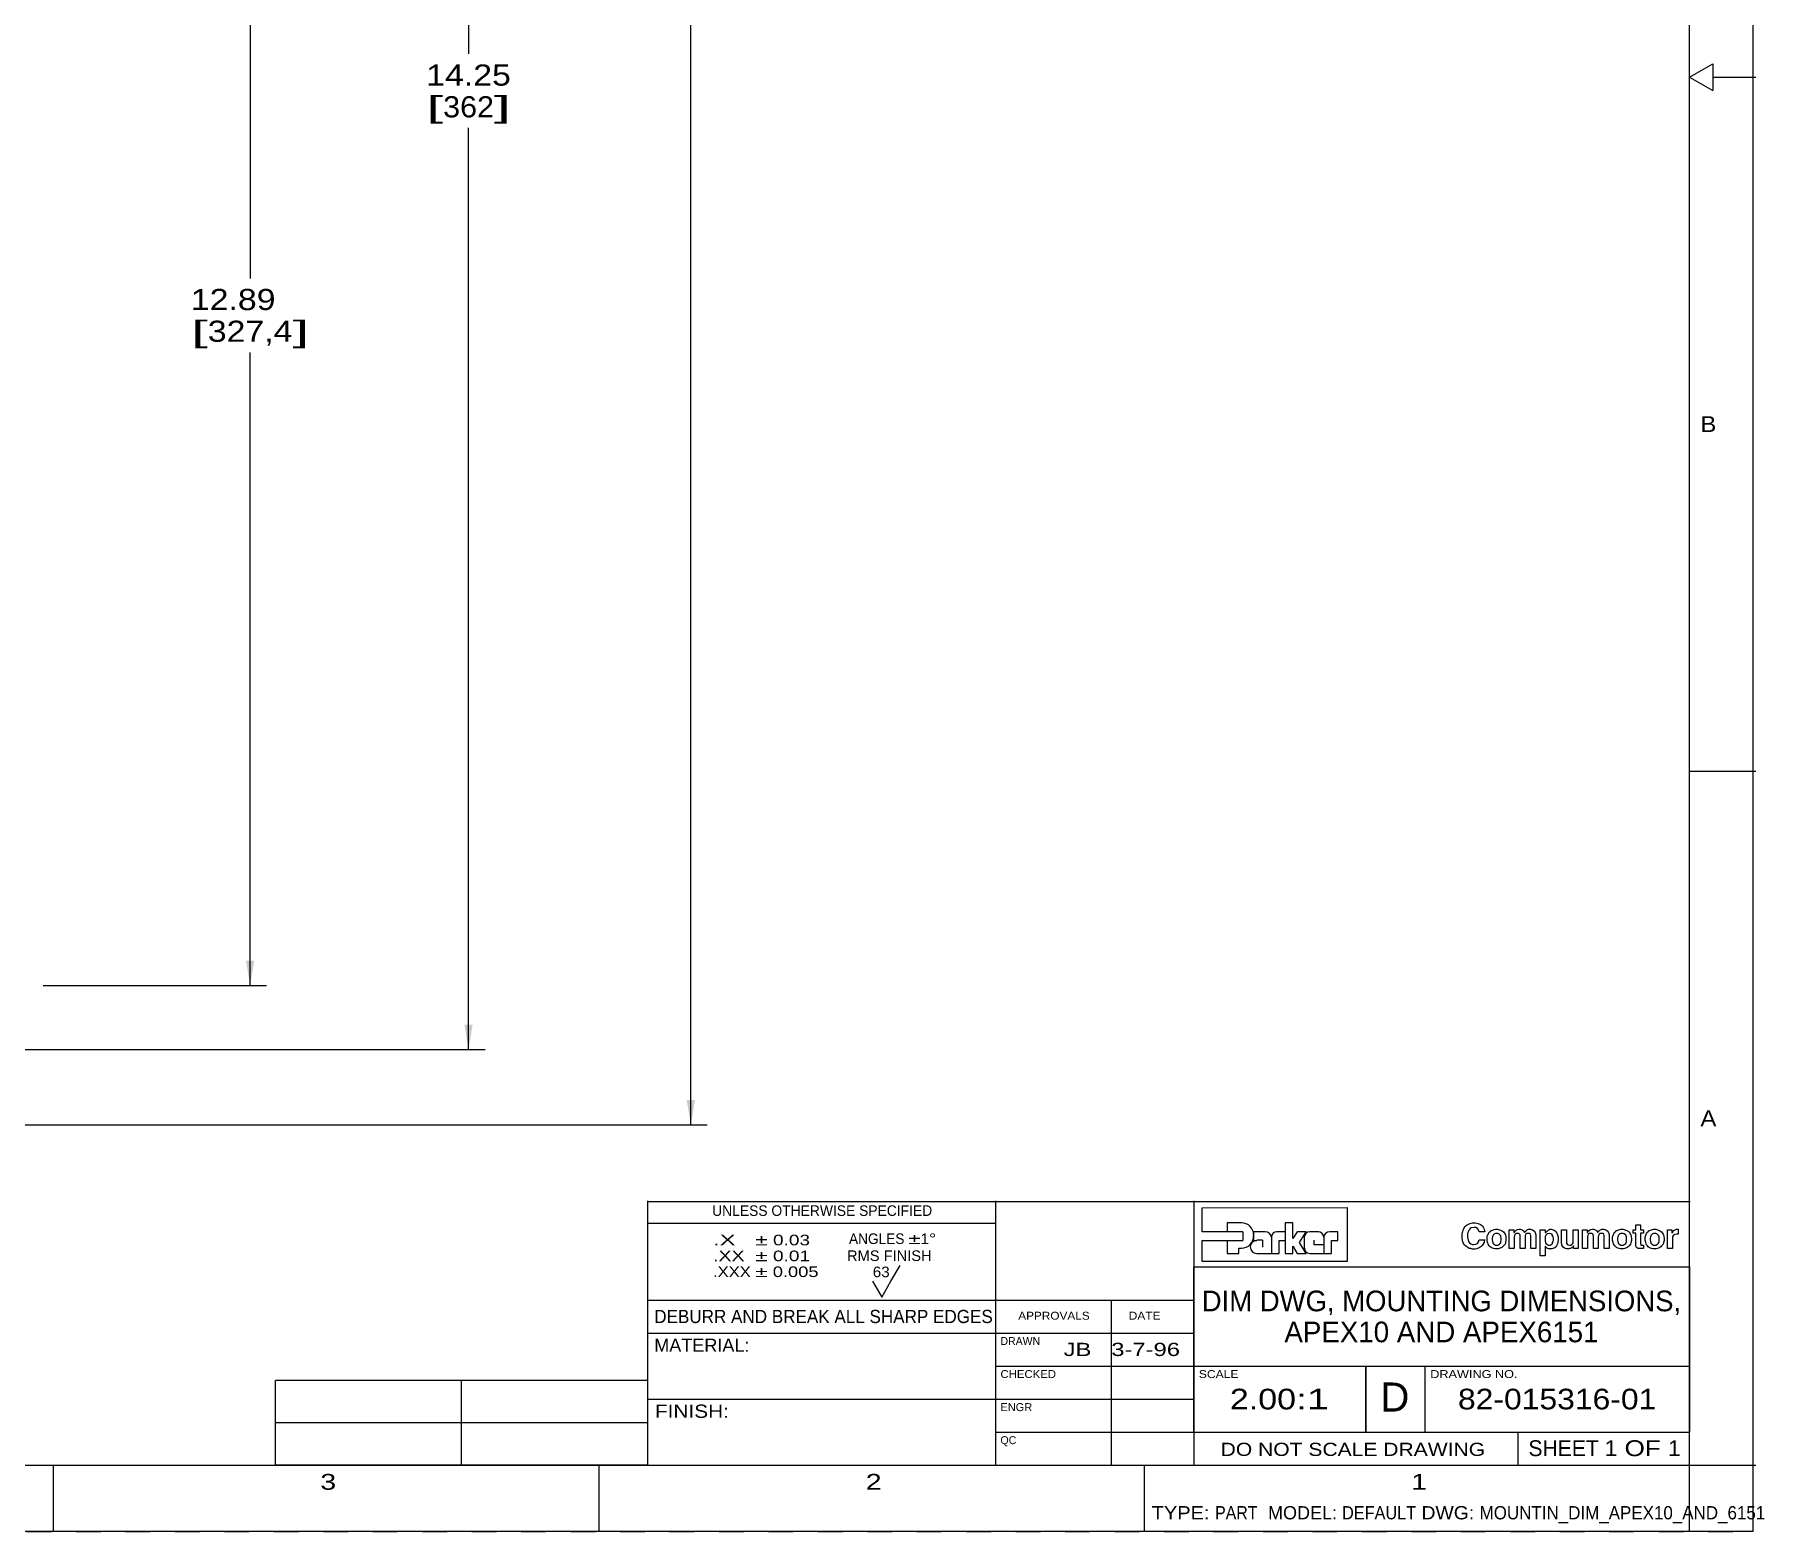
# Model space of a CAD drawing. Extents: x 0 to 34.1, y -0.3 to 21.7.
# Drawn here: x 21 to 34.09, y -0.26 to 11.06 of the extents above; entities that cross this region are included whole.
import ezdxf
from ezdxf.enums import TextEntityAlignment as Align

# ---------------------------------------------------------------- set-up
doc = ezdxf.new("R2010")
doc.units = 0
doc.header["$LTSCALE"] = 1.87
doc.linetypes.add('DOT', pattern=[0.2, 0.1, -0.1])
doc.layers.get('0').update_dxf_attribs({"linetype": 'CONTINUOUS'})
doc.dimstyles.get("Standard").update_dxf_attribs({"dimtxt": 2.5, "dimasz": 2.5, "dimexe": 1.25, "dimexo": 0.625, "dimtad": 1, "dimcen": 2.5, "dimazin": 3, "dimtfac": 1, "dimtmove": 0, "dimatfit": 3})

# ---------------------------------------------------------------- blocks, each defined once
blk = doc.blocks.new('*TEXT1')
at = {"color": 2, "linetype": 'BYBLOCK'}
blk.add_text('APPROVALS', height=0.06, dxfattribs=at).set_placement((28.443012, 1.339738), (28.983012, 1.339738), align=Align.FIT)
blk = doc.blocks.new('*TEXT2')
at = {"color": 2, "linetype": 'BYBLOCK'}
blk.add_text('DATE', height=0.06, dxfattribs=at).set_placement((29.278553, 1.339738), (29.518553, 1.339738), align=Align.FIT)
blk = doc.blocks.new('*TEXT3')
at = {"color": 2, "linetype": 'BYBLOCK'}
blk.add_text('DRAWN', height=0.06, dxfattribs=at).set_placement((28.308561, 1.148333), (28.608561, 1.148333), align=Align.FIT)
blk = doc.blocks.new('*TEXT4')
at = {"color": 2, "linetype": 'BYBLOCK'}
blk.add_text('CHECKED', height=0.06, dxfattribs=at).set_placement((28.308561, 0.898333), (28.728561, 0.898333), align=Align.FIT)
blk = doc.blocks.new('*TEXT5')
at = {"color": 2, "linetype": 'BYBLOCK'}
blk.add_text('ENGR', height=0.06, dxfattribs=at).set_placement((28.308561, 0.648333), (28.548561, 0.648333), align=Align.FIT)
blk = doc.blocks.new('*TEXT6')
at = {"color": 2, "linetype": 'BYBLOCK'}
blk.add_text('QC', height=0.06, dxfattribs=at).set_placement((28.308561, 0.398333), (28.428561, 0.398333), align=Align.FIT)
blk = doc.blocks.new('*TEXT7')
at = {"color": 2, "linetype": 'BYBLOCK'}
blk.add_text('DO NOT SCALE DRAWING', height=0.099999, dxfattribs=at).set_placement((29.973385, 0.308896), (31.973365, 0.308896), align=Align.FIT)
blk = doc.blocks.new('*TEXT8')
at = {"color": 2, "linetype": 'BYBLOCK'}
blk.add_text('SCALE', height=0.06, dxfattribs=at).set_placement((29.808561, 0.898333), (30.108561, 0.898333), align=Align.FIT)
blk = doc.blocks.new('*TEXT9')
at = {"color": 2, "linetype": 'BYBLOCK'}
blk.add_text('DRAWING NO.', height=0.06, dxfattribs=at).set_placement((31.558561, 0.898333), (32.218561, 0.898333), align=Align.FIT)
blk = doc.blocks.new('*TEXT14')
at = {"color": 2, "linetype": 'BYBLOCK'}
blk.add_text('A', height=0.12, dxfattribs=at).set_placement((33.602133, 2.803332), (33.722133, 2.803332), align=Align.FIT)
blk = doc.blocks.new('*TEXT15')
at = {"color": 2, "linetype": 'BYBLOCK'}
blk.add_text('B', height=0.12, dxfattribs=at).set_placement((33.602133, 8.053332), (33.722133, 8.053332), align=Align.FIT)
blk = doc.blocks.new('*TEXT22')
at = {"color": 2, "linetype": 'BYBLOCK'}
blk.add_text('1', height=0.12, dxfattribs=at).set_placement((31.414633, 0.053332), (31.534633, 0.053332), align=Align.FIT)
blk = doc.blocks.new('*TEXT23')
at = {"color": 2, "linetype": 'BYBLOCK'}
blk.add_text('2', height=0.12, dxfattribs=at).set_placement((27.289633, 0.053332), (27.409633, 0.053332), align=Align.FIT)
blk = doc.blocks.new('*TEXT24')
at = {"color": 2, "linetype": 'BYBLOCK'}
blk.add_text('3', height=0.12, dxfattribs=at).set_placement((23.16463, 0.053332), (23.28463, 0.053332), align=Align.FIT)
blk = doc.blocks.new('*TEXT38')
at = {"color": 2, "linetype": 'BYBLOCK'}
blk.add_text('UNLESS OTHERWISE SPECIFIED', height=0.08, dxfattribs=at).set_placement((26.128302, 2.124561), (27.792302, 2.124561), align=Align.FIT)
blk = doc.blocks.new('*TEXT39')
at = {"color": 2, "linetype": 'BYBLOCK'}
for s, p, p2 in [('.X   ', (26.135019, 1.902179), (26.455019, 1.902179)), ('%%p', (26.455019, 1.902179), (26.548352, 1.902179)), (' 0.03', (26.548352, 1.902179), (26.868352, 1.902179))]:
    blk.add_text(s, height=0.08, dxfattribs=at).set_placement(p, p2, align=Align.FIT)
blk = doc.blocks.new('*TEXT40')
at = {"color": 2, "linetype": 'BYBLOCK'}
for s, p, p2 in [('.XX  ', (26.135019, 1.782179), (26.455019, 1.782179)), ('%%p', (26.455019, 1.782179), (26.548352, 1.782179)), (' 0.01', (26.548352, 1.782179), (26.868352, 1.782179))]:
    blk.add_text(s, height=0.08, dxfattribs=at).set_placement(p, p2, align=Align.FIT)
blk = doc.blocks.new('*TEXT41')
at = {"color": 2, "linetype": 'BYBLOCK'}
for s, p, p2 in [('.XXX ', (26.135019, 1.662179), (26.455019, 1.662179)), ('%%p', (26.455019, 1.662179), (26.548352, 1.662179)), (' 0.005', (26.548352, 1.662179), (26.932352, 1.662179))]:
    blk.add_text(s, height=0.08, dxfattribs=at).set_placement(p, p2, align=Align.FIT)
blk = doc.blocks.new('*TEXT42')
at = {"color": 2, "linetype": 'BYBLOCK'}
for s, p, p2 in [('ANGLES ', (27.162917, 1.912063), (27.610917, 1.912063)), ('%%p', (27.610917, 1.912063), (27.70425, 1.912063)), ('1', (27.70425, 1.912063), (27.76825, 1.912063)), ('%%d', (27.76825, 1.912063), (27.821583, 1.912063))]:
    blk.add_text(s, height=0.08, dxfattribs=at).set_placement(p, p2, align=Align.FIT)
blk = doc.blocks.new('*TEXT43')
at = {"color": 2, "linetype": 'BYBLOCK'}
blk.add_text('RMS FINISH', height=0.08, dxfattribs=at).set_placement((27.148091, 1.783576), (27.788091, 1.783576), align=Align.FIT)
blk = doc.blocks.new('*TEXT44')
at = {"color": 2, "linetype": 'BYBLOCK'}
blk.add_text('DEBURR AND BREAK ALL SHARP EDGES', height=0.1, dxfattribs=at).set_placement((25.690256, 1.313987), (28.250256, 1.313987), align=Align.FIT)
blk = doc.blocks.new('*TEXT45')
at = {"color": 2, "linetype": 'BYBLOCK'}
blk.add_text('MATERIAL:', height=0.1, dxfattribs=at).set_placement((25.690256, 1.096547), (26.410256, 1.096547), align=Align.FIT)
blk = doc.blocks.new('*TEXT46')
at = {"color": 2, "linetype": 'BYBLOCK'}
blk.add_text('FINISH:', height=0.1, dxfattribs=at).set_placement((25.695197, 0.597424), (26.255197, 0.597424), align=Align.FIT)
blk = doc.blocks.new('*TEXT47')
at = {"color": 2, "linetype": 'BYBLOCK'}
blk.add_text('TYPE: ', height=0.1, dxfattribs=at).set_placement((29.451858, -0.170469), (29.931858, -0.170469), align=Align.FIT)
blk = doc.blocks.new('*TEXT48')
at = {"color": 2, "linetype": 'BYBLOCK'}
blk.add_text('PART', height=0.1, dxfattribs=at).set_placement((29.931858, -0.170469), (30.251858, -0.170469), align=Align.FIT)
blk = doc.blocks.new('*TEXT50')
at = {"color": 2, "linetype": 'BYBLOCK'}
blk.add_text('MODEL: ', height=0.1, dxfattribs=at).set_placement((30.331858, -0.170469), (30.891858, -0.170469), align=Align.FIT)
blk = doc.blocks.new('*TEXT51')
at = {"color": 2, "linetype": 'BYBLOCK'}
blk.add_text('DEFAULT', height=0.1, dxfattribs=at).set_placement((30.891858, -0.170469), (31.451858, -0.170469), align=Align.FIT)
blk = doc.blocks.new('*TEXT52')
at = {"color": 2, "linetype": 'BYBLOCK'}
blk.add_text(' DWG: ', height=0.1, dxfattribs=at).set_placement((31.451858, -0.170469), (31.931858, -0.170469), align=Align.FIT)
blk = doc.blocks.new('*TEXT53')
at = {"color": 2, "linetype": 'BYBLOCK'}
blk.add_text('MOUNTIN_DIM_APEX10_AND_6151', height=0.1, dxfattribs=at).set_placement((31.931858, -0.170469), (34.091858, -0.170469), align=Align.FIT)
blk = doc.blocks.new('*TEXT54')
at = {"color": 2, "linetype": 'BYBLOCK'}
blk.add_text('D', height=0.22, dxfattribs=at).set_placement((31.180801, 0.64475), (31.400801, 0.64475), align=Align.FIT)
blk = doc.blocks.new('*TEXT55')
at = {"color": 2, "linetype": 'BYBLOCK'}
blk.add_text('SHEET ', height=0.12, dxfattribs=at).set_placement((32.301078, 0.307719), (32.877078, 0.307719), align=Align.FIT)
blk = doc.blocks.new('*TEXT56')
at = {"color": 2, "linetype": 'BYBLOCK'}
blk.add_text('1', height=0.12, dxfattribs=at).set_placement((32.877078, 0.307719), (32.973078, 0.307719), align=Align.FIT)
blk = doc.blocks.new('*TEXT57')
at = {"color": 2, "linetype": 'BYBLOCK'}
blk.add_text(' OF ', height=0.12, dxfattribs=at).set_placement((32.973078, 0.307719), (33.357078, 0.307719), align=Align.FIT)
blk = doc.blocks.new('*TEXT58')
at = {"color": 2, "linetype": 'BYBLOCK'}
blk.add_text('1', height=0.12, dxfattribs=at).set_placement((33.357078, 0.307719), (33.453078, 0.307719), align=Align.FIT)
blk = doc.blocks.new('*TEXT59')
at = {"color": 2, "linetype": 'BYBLOCK'}
blk.add_text('63', height=0.08, dxfattribs=at).set_placement((27.342845, 1.661085), (27.470845, 1.661085), align=Align.FIT)
blk = doc.blocks.new('*TEXT60')
at = {"color": 2, "linetype": 'BYBLOCK'}
blk.add_text('DIM DWG, MOUNTING DIMENSIONS,', height=0.15625, dxfattribs=at).set_placement((29.830824, 1.403293), (33.455824, 1.403293), align=Align.FIT)
blk = doc.blocks.new('*TEXT61')
at = {"color": 2, "linetype": 'BYBLOCK'}
blk.add_text('APEX10 AND APEX6151', height=0.15625, dxfattribs=at).set_placement((30.455824, 1.168918), (32.830824, 1.168918), align=Align.FIT)
blk = doc.blocks.new('*TEXT62')
at = {"color": 2, "linetype": 'BYBLOCK'}
blk.add_text('2.00', height=0.15625, dxfattribs=at).set_placement((30.043324, 0.661106), (30.543324, 0.661106), align=Align.FIT)
blk = doc.blocks.new('*TEXT63')
at = {"color": 2, "linetype": 'BYBLOCK'}
blk.add_text(':1', height=0.15625, dxfattribs=at).set_placement((30.543324, 0.661106), (30.793324, 0.661106), align=Align.FIT)
blk = doc.blocks.new('*TEXT64')
at = {"color": 2, "linetype": 'BYBLOCK'}
blk.add_text('82-015316-01', height=0.15625, dxfattribs=at).set_placement((31.768324, 0.661106), (33.268324, 0.661106), align=Align.FIT)
blk = doc.blocks.new('*D67')
at = {"color": 2, "linetype": 'BYBLOCK'}
for p, q in [((20.779576, 17.813116), (26.091657, 17.813116)), ((25.966657, 17.813116), (25.966657, 11.840475)), ((25.966657, 2.813116), (25.966657, 11.280475)), ((20.837532, 2.813116), (26.091657, 2.813116))]:
    blk.add_line(p, q, dxfattribs=at)
for points in [[(25.935407, 17.625616), (25.997907, 17.625616), (25.966657, 17.813116)], [(25.997907, 3.000616), (25.935407, 3.000616), (25.966657, 2.813116)]]:
    blk.add_solid(points, dxfattribs=at)
for s, p, p2 in [('15.00', (25.646657, 11.600475), (26.286657, 11.600475)), ('[', (25.646657, 11.360475), (25.774657, 11.360475)), ('381', (25.774657, 11.360475), (26.158657, 11.360475)), (']', (26.158657, 11.360475), (26.286657, 11.360475))]:
    blk.add_text(s, height=0.16, dxfattribs=at).set_placement(p, p2, align=Align.FIT)
blk = doc.blocks.new('*D68')
at = {"color": 2, "linetype": 'BYBLOCK'}
for p, q in [((20.381321, 17.634116), (24.410927, 17.634116)), ((24.285927, 17.634116), (24.285927, 10.913176)), ((24.285927, 3.384116), (24.285927, 10.353176)), ((20.460817, 3.384116), (24.410927, 3.384116))]:
    blk.add_line(p, q, dxfattribs=at)
for points in [[(24.254677, 17.446616), (24.317177, 17.446616), (24.285927, 17.634116)], [(24.317177, 3.571616), (24.254677, 3.571616), (24.285927, 3.384116)]]:
    blk.add_solid(points, dxfattribs=at)
for s, p, p2 in [('14.25', (23.965927, 10.673176), (24.605927, 10.673176)), ('[', (23.965927, 10.433176), (24.093927, 10.433176)), (']', (24.477927, 10.433176), (24.605927, 10.433176)), ('362', (24.093927, 10.433176), (24.477927, 10.433176))]:
    blk.add_text(s, height=0.16, dxfattribs=at).set_placement(p, p2, align=Align.FIT)
blk = doc.blocks.new('*D71')
at = {"color": 2, "linetype": 'BYBLOCK'}
for p, q in [((21.127313, 16.758116), (22.759175, 16.758116)), ((22.634175, 16.758116), (22.634175, 9.215818)), ((22.634175, 3.868116), (22.634175, 8.655818)), ((21.069357, 3.868116), (22.759175, 3.868116))]:
    blk.add_line(p, q, dxfattribs=at)
for points in [[(22.602925, 16.570616), (22.665425, 16.570616), (22.634175, 16.758116)], [(22.665425, 4.055616), (22.602925, 4.055616), (22.634175, 3.868116)]]:
    blk.add_solid(points, dxfattribs=at)
for s, p, p2 in [('12.89', (22.186175, 8.975818), (22.826175, 8.975818)), ('[', (22.186175, 8.735818), (22.314175, 8.735818)), ('327,4', (22.314175, 8.735818), (22.954175, 8.735818)), (']', (22.954175, 8.735818), (23.082175, 8.735818))]:
    blk.add_text(s, height=0.16, dxfattribs=at).set_placement(p, p2, align=Align.FIT)
blk = doc.blocks.new('*TEXT75')
at = {"color": 2, "linetype": 'BYBLOCK'}
blk.add_text('JB   3-7-96', height=0.1, dxfattribs=at).set_placement((28.786179, 1.064831), (29.666179, 1.064831), align=Align.FIT)

msp = doc.modelspace()

# ---------------------------------------------------------------- linework, layer by layer
at = {"color": 6}
for p, q in [((33.51999, -0.261668), (33.51999, 21.738332)), ((33.519992, 10.738332), (33.694987, 10.839362)), ((33.519992, 10.738332), (33.694988, 10.637292)), ((33.694989, 10.839372), (33.694989, 10.637292)), ((33.694989, 10.738332), (34.01999, 10.738332)), ((33.51999, 5.488332), (34.01999, 5.488332)), ((25.639991, 2.238332), (25.639991, 0.238332)), ((25.64446, 2.232939), (33.524459, 2.232939)), ((28.26999, 2.238332), (28.26999, 0.238332)), ((29.76999, 2.238332), (29.76999, 0.238332)), ((25.639991, 2.070667), (28.26999, 2.070667)), ((29.76999, 1.738332), (33.51999, 1.738332)), ((25.639991, 1.488332), (29.76999, 1.488332)), ((29.14499, 1.488332), (29.14499, 0.238332)), ((25.639991, 1.238332), (29.76999, 1.238332)), ((28.26999, 0.988332), (29.76999, 0.988332)), ((29.76999, 0.988876), (31.52129, 0.988876)), ((31.070302, 0.987716), (31.070302, 0.487716)), ((25.639991, 0.738332), (29.76999, 0.738332)), ((28.26999, 0.488332), (31.51999, 0.488332)), ((32.219991, 0.488332), (32.219991, 0.238332)), ((0.01999, 0.238332), (34.01999, 0.238332)), ((21.14499, 0.238332), (21.14499, -0.261668)), ((25.26999, 0.238332), (25.26999, -0.261668)), ((29.39499, 0.238332), (29.39499, -0.261668))]:
    msp.add_line(p, q, dxfattribs=at)
at = {"color": 2, "linetype": 'DOT'}
for p, q in [((33.999991, -0.261668), (33.999991, 21.738332)), ((0, -0.261668), (33.999991, -0.261668))]:
    msp.add_line(p, q, dxfattribs=at)
for p, q in [((34, -0.26), (34, 21.74)), ((29.83297, 2.186789), (30.93097, 2.188789)), ((29.83297, 2.004789), (29.83297, 2.186789)), ((30.93097, 2.188789), (30.93097, 1.780789)), ((30.14097, 2.004789), (29.83297, 2.004789)), ((30.13097, 2.072789), (30.02297, 2.072789)), ((30.02297, 2.072789), (30.02297, 2.004789)), ((30.14897, 2.070789), (30.13097, 2.072789)), ((30.14097, 2.004789), (30.14097, 1.938789)), ((30.16697, 2.064789), (30.14897, 2.070789)), ((30.18297, 2.056789), (30.16697, 2.064789)), ((30.19497, 2.046789), (30.18297, 2.056789)), ((30.20697, 2.032789), (30.19497, 2.046789)), ((30.21497, 2.016789), (30.20697, 2.032789)), ((30.22097, 2.000789), (30.21497, 2.016789)), ((30.22297, 1.982789), (30.22097, 2.000789)), ((30.22097, 1.954789), (30.22297, 1.972789)), ((30.31097, 2.004789), (30.22297, 2.004789)), ((30.22297, 2.004789), (30.22297, 1.938789)), ((30.32897, 2.000789), (30.31097, 2.004789)), ((30.34297, 1.990789), (30.32897, 2.000789)), ((30.35297, 1.978789), (30.34297, 1.990789)), ((30.35697, 1.962789), (30.35297, 1.978789)), ((30.36097, 1.978789), (30.35697, 1.962789)), ((30.35697, 1.962789), (30.35697, 1.840789)), ((30.36897, 1.992789), (30.36097, 1.978789)), ((30.38297, 2.000789), (30.36897, 1.992789)), ((30.39897, 2.004789), (30.38297, 2.000789)), ((30.46097, 2.004789), (30.39897, 2.004789)), ((30.51897, 2.072789), (30.46097, 2.072789)), ((30.46097, 2.072789), (30.46097, 1.840789)), ((30.51897, 1.952789), (30.51897, 2.072789)), ((30.55097, 2.004789), (30.51897, 1.952789)), ((30.62097, 2.004789), (30.55097, 2.004789)), ((30.57097, 1.922789), (30.62097, 2.004789)), ((30.60897, 1.978789), (30.60497, 1.962789)), ((30.60497, 1.962789), (30.60497, 1.884789)), ((30.61697, 1.992789), (30.60897, 1.978789)), ((30.63097, 2.000789), (30.61697, 1.992789)), ((30.64697, 2.004789), (30.63097, 2.000789)), ((30.71297, 2.004789), (30.64697, 2.004789)), ((30.72697, 2.000789), (30.71297, 2.004789)), ((30.74097, 1.990789), (30.72697, 2.000789)), ((30.75097, 1.976789), (30.74097, 1.990789)), ((30.75497, 1.962789), (30.75097, 1.976789)), ((30.75697, 1.978789), (30.75497, 1.962789)), ((30.75497, 1.962789), (30.75497, 1.840789)), ((30.76697, 1.990789), (30.75697, 1.978789)), ((30.78097, 2.000789), (30.76697, 1.990789)), ((30.79897, 2.004789), (30.78097, 2.000789)), ((30.86097, 2.004789), (30.79897, 2.004789)), ((30.86097, 1.938789), (30.86097, 2.004789)), ((31.80002, 1.98721), (31.80182, 1.99801)), ((31.80002, 1.95481), (31.80002, 1.98721)), ((31.80182, 1.99801), (31.80542, 2.00701)), ((31.80542, 2.00701), (31.80722, 2.01601)), ((31.80722, 2.01601), (31.81442, 2.03401)), ((31.81442, 2.03401), (31.81982, 2.04121)), ((31.81982, 2.04121), (31.83062, 2.05201)), ((31.83062, 2.05201), (31.83782, 2.05741)), ((31.83782, 2.05741), (31.85222, 2.06461)), ((31.84142, 1.98541), (31.83962, 1.97101)), ((31.83962, 1.97101), (31.83962, 1.96921)), ((31.83962, 1.96921), (31.84142, 1.96921)), ((31.84322, 1.99801), (31.84142, 1.98541)), ((31.84142, 1.96921), (31.84142, 1.96201)), ((31.85402, 2.01961), (31.84322, 1.99801)), ((31.85222, 2.06461), (31.86122, 2.06821)), ((31.86122, 2.02861), (31.85402, 2.01961)), ((31.86122, 2.06821), (31.87922, 2.07181)), ((31.86842, 2.03401), (31.86122, 2.02861)), ((31.89002, 2.03761), (31.86842, 2.03401)), ((31.87922, 2.07181), (31.89902, 2.07181)), ((31.90442, 2.03581), (31.89002, 2.03761)), ((31.89902, 2.07181), (31.90982, 2.07001)), ((31.91522, 2.03041), (31.90442, 2.03581)), ((31.90982, 2.07001), (31.92062, 2.06641)), ((31.92422, 2.01961), (31.91522, 2.03041)), ((31.92062, 2.06641), (31.93862, 2.05921)), ((31.92962, 2.00521), (31.92422, 2.01961)), ((31.97102, 2.00521), (31.92962, 2.00521)), ((31.93862, 2.05921), (31.94582, 2.05381)), ((31.94582, 2.05381), (31.95302, 2.04661)), ((31.95302, 2.04661), (31.95842, 2.03941)), ((31.95842, 2.03941), (31.96382, 2.03041)), ((31.96382, 2.03041), (31.96742, 2.02321)), ((31.96742, 2.02321), (31.97102, 2.00521)), ((31.98902, 1.96381), (31.99262, 1.97821)), ((31.98902, 1.94041), (31.98902, 1.96381)), ((31.99262, 1.97821), (31.99622, 1.98361)), ((31.99622, 1.98361), (31.99802, 1.99081)), ((31.99802, 1.99081), (32.00522, 2.00161)), ((32.00522, 2.00161), (32.01062, 2.00521)), ((32.01062, 2.00521), (32.01602, 2.01061)), ((32.01602, 2.01061), (32.02142, 2.01421)), ((32.02142, 2.01421), (32.02862, 2.01781)), ((32.02862, 1.96561), (32.02682, 1.95661)), ((32.02862, 2.01781), (32.04302, 2.02141)), ((32.03222, 1.97281), (32.02862, 1.96561)), ((32.03402, 1.97821), (32.03222, 1.97281)), ((32.04482, 1.98901), (32.03402, 1.97821)), ((32.04302, 2.02141), (32.05202, 2.02321)), ((32.05202, 1.99081), (32.04482, 1.98901)), ((32.05202, 2.02321), (32.06822, 2.02321)), ((32.06102, 1.99261), (32.05202, 1.99081)), ((32.07002, 1.99081), (32.06102, 1.99261)), ((32.06822, 2.02321), (32.08982, 2.01781)), ((32.07722, 1.98901), (32.07002, 1.99081)), ((32.08802, 1.97821), (32.07722, 1.98901)), ((32.09162, 1.97281), (32.08802, 1.97821)), ((32.08982, 2.01781), (32.09702, 2.01421)), ((32.09342, 1.96561), (32.09162, 1.97281)), ((32.09522, 1.95661), (32.09342, 1.96561)), ((32.09702, 2.01421), (32.11322, 2.00341)), ((32.11322, 2.00341), (32.12402, 1.98721)), ((32.12402, 1.98721), (32.12762, 1.98001)), ((32.12762, 1.98001), (32.12942, 1.97281)), ((32.12942, 1.97281), (32.12942, 1.96561)), ((32.12942, 1.96561), (32.13122, 1.95661)), ((32.15642, 2.01961), (32.19062, 2.01961)), ((32.15642, 1.87921), (32.15642, 2.01961)), ((32.19062, 2.01961), (32.19062, 1.99801)), ((32.19062, 1.99801), (32.19242, 1.99981)), ((32.19242, 1.99981), (32.19962, 2.00881)), ((32.19602, 1.97641), (32.19422, 1.96381)), ((32.19422, 1.96381), (32.19422, 1.87921)), ((32.19962, 1.98541), (32.19602, 1.97641)), ((32.19962, 2.00881), (32.20862, 2.01781)), ((32.20682, 1.99081), (32.19962, 1.98541)), ((32.21582, 1.99261), (32.20682, 1.99081)), ((32.20862, 2.01781), (32.21942, 2.02141)), ((32.22122, 1.99261), (32.21582, 1.99261)), ((32.21942, 2.02141), (32.23202, 2.02321)), ((32.22482, 1.99081), (32.22122, 1.99261)), ((32.22842, 1.99081), (32.22482, 1.99081)), ((32.23202, 1.98901), (32.22842, 1.99081)), ((32.23202, 2.02321), (32.23922, 2.02321)), ((32.23382, 1.98721), (32.23202, 1.98901)), ((32.23562, 1.98361), (32.23382, 1.98721)), ((32.23742, 1.98181), (32.23562, 1.98361)), ((32.23742, 1.97821), (32.23742, 1.98181)), ((32.23922, 1.97461), (32.23742, 1.97821)), ((32.23922, 2.02321), (32.24642, 2.02141)), ((32.23922, 1.87921), (32.23922, 1.97461)), ((32.24642, 2.02141), (32.25182, 2.01961)), ((32.25182, 2.01961), (32.25542, 2.01781)), ((32.25542, 2.01781), (32.25902, 2.01421)), ((32.25902, 2.01421), (32.26442, 2.01061)), ((32.26442, 2.01061), (32.27162, 1.99981)), ((32.27162, 1.99981), (32.27522, 2.00521)), ((32.27522, 2.00521), (32.28782, 2.01781)), ((32.27702, 1.97641), (32.27522, 1.96381)), ((32.27522, 1.96381), (32.27522, 1.87921)), ((32.28242, 1.98541), (32.27702, 1.97641)), ((32.28962, 1.99081), (32.28242, 1.98541)), ((32.28782, 2.01781), (32.29142, 2.01961)), ((32.30042, 1.99261), (32.28962, 1.99081)), ((32.29142, 2.01961), (32.30222, 2.02321)), ((32.30942, 1.99081), (32.30042, 1.99261)), ((32.30222, 2.02321), (32.31662, 2.02321)), ((32.31662, 1.98541), (32.30942, 1.99081)), ((32.31662, 2.02321), (32.33102, 2.01961)), ((32.31842, 1.97641), (32.31662, 1.98541)), ((32.32022, 1.96381), (32.31842, 1.97641)), ((32.32022, 1.87921), (32.32022, 1.96381)), ((32.33102, 2.01961), (32.34182, 2.01241)), ((32.34182, 2.01241), (32.34542, 2.00881)), ((32.34542, 2.00881), (32.35262, 1.99801)), ((32.35262, 1.99801), (32.35802, 1.98181)), ((32.35802, 1.98181), (32.35802, 1.87921)), ((32.39042, 2.01961), (32.42642, 2.01961)), ((32.39042, 1.82341), (32.39042, 2.01961)), ((32.42642, 2.01961), (32.42642, 1.99981)), ((32.42642, 1.99981), (32.43362, 1.99981)), ((32.42822, 1.96561), (32.42642, 1.94581)), ((32.43362, 1.98001), (32.42822, 1.96561)), ((32.43362, 1.99981), (32.44442, 2.01061)), ((32.44262, 1.98901), (32.43362, 1.98001)), ((32.45702, 1.99261), (32.44262, 1.98901)), ((32.44442, 2.01061), (32.44802, 2.01241)), ((32.44802, 2.01241), (32.44982, 2.01601)), ((32.44982, 2.01601), (32.45342, 2.01781)), ((32.45342, 2.01781), (32.45522, 2.01961)), ((32.45522, 2.01961), (32.45882, 2.02141)), ((32.47142, 1.98901), (32.45702, 1.99261)), ((32.45882, 2.02141), (32.46062, 2.02141)), ((32.46062, 2.02141), (32.46422, 2.02321)), ((32.46422, 2.02321), (32.47322, 2.02321)), ((32.47682, 1.98541), (32.47142, 1.98901)), ((32.47322, 2.02321), (32.49482, 2.01601)), ((32.48222, 1.98001), (32.47682, 1.98541)), ((32.48402, 1.97281), (32.48222, 1.98001)), ((32.48762, 1.96561), (32.48402, 1.97281)), ((32.48942, 1.95661), (32.48762, 1.96561)), ((32.49482, 2.01601), (32.50562, 2.00881)), ((32.50562, 2.00881), (32.50922, 2.00521)), ((32.50922, 2.00521), (32.51642, 1.99441)), ((32.51642, 1.99441), (32.51822, 1.98901)), ((32.51822, 1.98901), (32.52182, 1.98181)), ((32.52182, 1.98181), (32.52542, 1.96741)), ((32.52542, 1.96741), (32.52542, 1.94041)), ((32.55062, 2.01961), (32.58842, 2.01961)), ((32.55062, 1.92601), (32.55062, 2.01961)), ((32.58842, 2.01961), (32.58842, 1.92961)), ((32.64062, 2.01961), (32.67842, 2.01961)), ((32.64062, 1.93141), (32.64062, 2.01961)), ((32.67842, 2.01961), (32.67842, 1.87921)), ((32.71082, 2.01961), (32.74502, 2.01961)), ((32.71082, 1.87921), (32.71082, 2.01961)), ((32.74502, 2.01961), (32.74502, 1.99801)), ((32.74502, 1.99801), (32.74682, 1.99981)), ((32.74682, 1.99981), (32.75402, 2.00881)), ((32.75042, 1.97641), (32.74862, 1.96381)), ((32.74862, 1.96381), (32.74862, 1.87921)), ((32.75402, 1.98541), (32.75042, 1.97641)), ((32.75402, 2.00881), (32.76302, 2.01781)), ((32.76122, 1.99081), (32.75402, 1.98541)), ((32.77022, 1.99261), (32.76122, 1.99081)), ((32.76302, 2.01781), (32.77382, 2.02141)), ((32.77562, 1.99261), (32.77022, 1.99261)), ((32.77382, 2.02141), (32.78642, 2.02321)), ((32.77922, 1.99081), (32.77562, 1.99261)), ((32.78282, 1.99081), (32.77922, 1.99081)), ((32.78642, 1.98901), (32.78282, 1.99081)), ((32.78642, 2.02321), (32.79362, 2.02321)), ((32.78822, 1.98721), (32.78642, 1.98901)), ((32.79002, 1.98361), (32.78822, 1.98721)), ((32.79182, 1.98181), (32.79002, 1.98361)), ((32.79182, 1.97821), (32.79182, 1.98181)), ((32.79362, 1.97461), (32.79182, 1.97821)), ((32.79362, 2.02321), (32.80082, 2.02141)), ((32.79362, 1.87921), (32.79362, 1.97461)), ((32.80082, 2.02141), (32.80622, 2.01961)), ((32.80622, 2.01961), (32.80982, 2.01781)), ((32.80982, 2.01781), (32.81342, 2.01421)), ((32.81342, 2.01421), (32.81882, 2.01061)), ((32.81882, 2.01061), (32.82602, 1.99981)), ((32.82602, 1.99981), (32.82962, 2.00521)), ((32.82962, 2.00521), (32.84222, 2.01781)), ((32.83142, 1.97641), (32.82962, 1.96381)), ((32.82962, 1.96381), (32.82962, 1.87921)), ((32.83682, 1.98541), (32.83142, 1.97641)), ((32.84402, 1.99081), (32.83682, 1.98541)), ((32.84222, 2.01781), (32.84582, 2.01961)), ((32.85482, 1.99261), (32.84402, 1.99081)), ((32.84582, 2.01961), (32.85662, 2.02321)), ((32.86382, 1.99081), (32.85482, 1.99261)), ((32.85662, 2.02321), (32.87102, 2.02321)), ((32.87102, 1.98541), (32.86382, 1.99081)), ((32.87102, 2.02321), (32.88542, 2.01961)), ((32.87282, 1.97641), (32.87102, 1.98541)), ((32.87462, 1.96381), (32.87282, 1.97641)), ((32.87462, 1.87921), (32.87462, 1.96381)), ((32.88542, 2.01961), (32.89622, 2.01241)), ((32.89622, 2.01241), (32.89982, 2.00881)), ((32.89982, 2.00881), (32.90702, 1.99801)), ((32.90702, 1.99801), (32.91242, 1.98181)), ((32.91242, 1.98181), (32.91242, 1.87921)), ((32.93762, 1.96381), (32.94122, 1.97821)), ((32.93762, 1.94041), (32.93762, 1.96381)), ((32.94122, 1.97821), (32.94482, 1.98361)), ((32.94482, 1.98361), (32.94662, 1.99081)), ((32.94662, 1.99081), (32.95382, 2.00161)), ((32.95382, 2.00161), (32.95922, 2.00521)), ((32.95922, 2.00521), (32.96462, 2.01061)), ((32.96462, 2.01061), (32.97002, 2.01421)), ((32.97002, 2.01421), (32.97722, 2.01781)), ((32.97722, 1.96561), (32.97542, 1.95661)), ((32.97722, 2.01781), (32.99162, 2.02141)), ((32.98082, 1.97281), (32.97722, 1.96561)), ((32.98262, 1.97821), (32.98082, 1.97281)), ((32.99342, 1.98901), (32.98262, 1.97821)), ((32.99162, 2.02141), (33.00062, 2.02321)), ((33.00062, 1.99081), (32.99342, 1.98901)), ((33.00062, 2.02321), (33.01682, 2.02321)), ((33.00962, 1.99261), (33.00062, 1.99081)), ((33.01862, 1.99081), (33.00962, 1.99261)), ((33.01682, 2.02321), (33.03842, 2.01781)), ((33.02582, 1.98901), (33.01862, 1.99081)), ((33.03662, 1.97821), (33.02582, 1.98901)), ((33.04022, 1.97281), (33.03662, 1.97821)), ((33.03842, 2.01781), (33.04562, 2.01421)), ((33.04202, 1.96561), (33.04022, 1.97281)), ((33.04382, 1.95661), (33.04202, 1.96561)), ((33.04562, 2.01421), (33.06182, 2.00341)), ((33.06182, 2.00341), (33.07262, 1.98721)), ((33.07262, 1.98721), (33.07622, 1.98001)), ((33.07622, 1.98001), (33.07802, 1.97281)), ((33.07802, 1.97281), (33.07802, 1.96561)), ((33.07802, 1.96561), (33.07982, 1.95661)), ((33.09242, 2.01961), (33.11222, 2.01961)), ((33.09242, 1.99441), (33.09242, 2.01961)), ((33.11222, 1.99441), (33.09242, 1.99441)), ((33.11222, 2.05741), (33.14822, 2.05741)), ((33.11222, 2.01961), (33.11222, 2.05741)), ((33.11222, 1.89541), (33.11222, 1.99441)), ((33.14822, 2.05741), (33.14822, 2.01961)), ((33.14822, 2.01961), (33.17162, 2.01961)), ((33.17162, 1.99441), (33.14822, 1.99441)), ((33.14822, 1.99441), (33.14822, 1.91341)), ((33.17162, 2.01961), (33.17162, 1.99441)), ((33.18422, 1.96381), (33.18782, 1.97821)), ((33.18422, 1.94041), (33.18422, 1.96381)), ((33.18782, 1.97821), (33.19142, 1.98361)), ((33.19142, 1.98361), (33.19322, 1.99081)), ((33.19322, 1.99081), (33.20042, 2.00161)), ((33.20042, 2.00161), (33.20582, 2.00521)), ((33.20582, 2.00521), (33.21122, 2.01061)), ((33.21122, 2.01061), (33.21662, 2.01421)), ((33.21662, 2.01421), (33.22382, 2.01781)), ((33.22382, 1.96561), (33.22202, 1.95661)), ((33.22382, 2.01781), (33.23822, 2.02141)), ((33.22742, 1.97281), (33.22382, 1.96561)), ((33.22922, 1.97821), (33.22742, 1.97281)), ((33.24002, 1.98901), (33.22922, 1.97821)), ((33.23822, 2.02141), (33.24722, 2.02321)), ((33.24722, 1.99081), (33.24002, 1.98901)), ((33.24722, 2.02321), (33.26342, 2.02321)), ((33.25622, 1.99261), (33.24722, 1.99081)), ((33.26522, 1.99081), (33.25622, 1.99261)), ((33.26342, 2.02321), (33.28502, 2.01781)), ((33.27242, 1.98901), (33.26522, 1.99081)), ((33.28322, 1.97821), (33.27242, 1.98901)), ((33.28682, 1.97281), (33.28322, 1.97821)), ((33.28502, 2.01781), (33.29222, 2.01421)), ((33.28862, 1.96561), (33.28682, 1.97281)), ((33.29042, 1.95661), (33.28862, 1.96561)), ((33.29222, 2.01421), (33.30842, 2.00341)), ((33.30842, 2.00341), (33.31922, 1.98721)), ((33.31922, 1.98721), (33.32282, 1.98001)), ((33.32282, 1.98001), (33.32462, 1.97281)), ((33.32462, 1.97281), (33.32462, 1.96561)), ((33.32462, 1.96561), (33.32642, 1.95661)), ((33.35162, 2.01961), (33.38582, 2.01961)), ((33.35162, 1.87921), (33.35162, 2.01961)), ((33.38582, 2.01961), (33.38582, 1.99441)), ((33.38582, 1.99441), (33.38762, 1.99621)), ((33.38762, 1.99621), (33.38942, 1.99981)), ((33.38942, 1.99981), (33.39482, 2.00521)), ((33.39122, 1.96741), (33.38942, 1.95301)), ((33.39842, 1.97821), (33.39122, 1.96741)), ((33.39482, 2.00521), (33.39662, 2.00881)), ((33.39662, 2.00881), (33.39842, 2.01061)), ((33.39842, 2.01061), (33.40022, 2.01421)), ((33.40922, 1.98361), (33.39842, 1.97821)), ((33.40022, 2.01421), (33.41102, 2.01961)), ((33.42362, 1.98541), (33.40922, 1.98361)), ((33.41102, 2.01961), (33.42182, 2.02321)), ((33.42182, 2.02321), (33.43442, 2.02321)), ((33.43442, 1.98541), (33.42362, 1.98541)), ((33.43442, 2.02321), (33.43442, 1.98541)), ((29.83297, 1.938789), (30.14097, 1.938789)), ((29.83297, 1.780789), (29.83297, 1.938789)), ((30.02297, 1.938789), (30.02297, 1.840789)), ((30.02297, 1.840789), (30.11097, 1.840789)), ((30.11097, 1.880789), (30.13097, 1.880789)), ((30.11097, 1.840789), (30.11097, 1.880789)), ((30.13097, 1.880789), (30.14897, 1.882789)), ((30.14897, 1.882789), (30.16697, 1.888789)), ((30.16697, 1.888789), (30.18297, 1.896789)), ((30.18297, 1.896789), (30.19497, 1.906789)), ((30.19497, 1.906789), (30.20697, 1.920789)), ((30.20097, 1.910789), (30.19697, 1.890789)), ((30.19697, 1.890789), (30.20097, 1.870789)), ((30.21097, 1.924789), (30.20097, 1.910789)), ((30.20097, 1.870789), (30.21097, 1.854789)), ((30.20697, 1.920789), (30.21497, 1.936789)), ((30.22697, 1.934789), (30.21097, 1.924789)), ((30.21097, 1.854789), (30.22697, 1.844789)), ((30.21497, 1.936789), (30.22097, 1.954789)), ((30.22297, 1.938789), (30.24697, 1.938789)), ((30.24697, 1.938789), (30.22697, 1.934789)), ((30.22697, 1.844789), (30.24697, 1.840789)), ((30.29097, 1.940789), (30.24697, 1.940789)), ((30.24697, 1.840789), (30.41497, 1.840789)), ((30.29097, 1.940789), (30.29097, 1.888789)), ((30.41497, 1.938789), (30.46097, 1.938789)), ((30.41497, 1.840789), (30.41497, 1.938789)), ((30.46097, 1.840789), (30.51897, 1.840789)), ((30.51897, 1.894789), (30.55097, 1.840789)), ((30.51897, 1.840789), (30.51897, 1.894789)), ((30.55097, 1.840789), (30.62097, 1.840789)), ((30.62097, 1.840789), (30.57097, 1.922789)), ((30.60497, 1.884789), (30.60897, 1.866789)), ((30.60897, 1.866789), (30.61697, 1.852789)), ((30.61697, 1.852789), (30.63097, 1.844789)), ((30.63097, 1.844789), (30.64697, 1.840789)), ((30.64697, 1.840789), (30.81297, 1.840789)), ((30.67897, 1.940789), (30.67897, 1.906789)), ((30.75497, 1.906789), (30.67897, 1.906789)), ((30.81297, 1.938789), (30.86097, 1.938789)), ((30.81297, 1.840789), (30.81297, 1.938789)), ((31.80362, 1.94221), (31.80002, 1.95481)), ((31.80542, 1.92781), (31.80362, 1.94221)), ((31.81082, 1.91701), (31.80542, 1.92781)), ((31.81802, 1.90621), (31.81082, 1.91701)), ((31.82522, 1.89721), (31.81802, 1.90621)), ((31.83422, 1.89001), (31.82522, 1.89721)), ((31.84322, 1.88461), (31.83422, 1.89001)), ((31.84142, 1.96201), (31.84322, 1.95301)), ((31.84322, 1.95301), (31.84862, 1.93141)), ((31.85402, 1.87921), (31.84322, 1.88461)), ((31.84862, 1.93141), (31.85582, 1.92061)), ((31.86482, 1.87741), (31.85402, 1.87921)), ((31.85582, 1.92061), (31.86662, 1.91341)), ((31.87562, 1.87381), (31.86482, 1.87741)), ((31.86662, 1.91341), (31.87382, 1.90981)), ((31.87382, 1.90981), (31.87922, 1.90801)), ((31.89902, 1.87381), (31.87562, 1.87381)), ((31.87922, 1.90801), (31.88642, 1.90801)), ((31.88642, 1.90801), (31.90262, 1.90981)), ((31.90982, 1.87561), (31.89902, 1.87381)), ((31.90262, 1.90981), (31.91522, 1.91701)), ((31.92782, 1.88281), (31.90982, 1.87561)), ((31.91522, 1.91701), (31.92422, 1.92781)), ((31.92422, 1.92781), (31.92962, 1.94401)), ((31.93682, 1.88821), (31.92782, 1.88281)), ((31.92962, 1.94401), (31.97102, 1.94401)), ((31.94402, 1.89361), (31.93682, 1.88821)), ((31.95122, 1.90081), (31.94402, 1.89361)), ((31.96202, 1.91521), (31.95122, 1.90081)), ((31.96562, 1.92421), (31.96202, 1.91521)), ((31.96742, 1.93321), (31.96562, 1.92421)), ((31.97102, 1.94401), (31.96742, 1.93321)), ((31.99262, 1.92241), (31.98902, 1.94041)), ((31.99622, 1.91341), (31.99262, 1.92241)), ((31.99982, 1.90621), (31.99622, 1.91341)), ((32.00522, 1.89901), (31.99982, 1.90621)), ((32.01242, 1.89181), (32.00522, 1.89901)), ((32.01962, 1.88641), (32.01242, 1.89181)), ((32.02862, 1.88101), (32.01962, 1.88641)), ((32.02682, 1.95661), (32.02682, 1.94041)), ((32.02682, 1.94041), (32.02862, 1.93141)), ((32.02862, 1.93141), (32.03222, 1.92421)), ((32.03762, 1.87921), (32.02862, 1.88101)), ((32.03222, 1.92421), (32.03402, 1.91701)), ((32.03402, 1.91701), (32.03942, 1.91161)), ((32.04842, 1.87561), (32.03762, 1.87921)), ((32.03942, 1.91161), (32.04482, 1.90801)), ((32.04482, 1.90801), (32.05202, 1.90441)), ((32.07182, 1.87561), (32.04842, 1.87561)), ((32.05202, 1.90441), (32.07002, 1.90441)), ((32.07002, 1.90441), (32.07722, 1.90801)), ((32.08082, 1.87741), (32.07182, 1.87561)), ((32.07722, 1.90801), (32.08262, 1.91161)), ((32.09882, 1.88461), (32.08082, 1.87741)), ((32.08262, 1.91161), (32.08802, 1.91701)), ((32.08802, 1.91701), (32.09162, 1.92421)), ((32.09162, 1.92421), (32.09342, 1.93141)), ((32.09342, 1.93141), (32.09522, 1.94041)), ((32.09522, 1.94041), (32.09522, 1.95661)), ((32.10602, 1.89001), (32.09882, 1.88461)), ((32.11322, 1.89721), (32.10602, 1.89001)), ((32.12402, 1.91161), (32.11322, 1.89721)), ((32.12762, 1.92061), (32.12402, 1.91161)), ((32.13122, 1.93861), (32.12762, 1.92061)), ((32.13122, 1.95661), (32.13122, 1.93861)), ((32.19422, 1.87921), (32.15642, 1.87921)), ((32.27522, 1.87921), (32.23922, 1.87921)), ((32.35802, 1.87921), (32.32022, 1.87921)), ((32.42642, 1.94581), (32.42642, 1.93681)), ((32.42642, 1.93681), (32.43002, 1.92241)), ((32.43002, 1.89361), (32.42822, 1.89541)), ((32.42822, 1.89541), (32.42822, 1.82341)), ((32.43002, 1.92241), (32.43362, 1.91521)), ((32.43182, 1.89001), (32.43002, 1.89361)), ((32.43362, 1.88821), (32.43182, 1.89001)), ((32.43362, 1.91521), (32.43902, 1.90981)), ((32.43542, 1.88461), (32.43362, 1.88821)), ((32.43902, 1.88281), (32.43542, 1.88461)), ((32.43902, 1.90981), (32.44442, 1.90801)), ((32.44082, 1.88101), (32.43902, 1.88281)), ((32.45162, 1.87561), (32.44082, 1.88101)), ((32.44442, 1.90801), (32.45162, 1.90441)), ((32.45162, 1.90441), (32.46602, 1.90441)), ((32.47682, 1.87561), (32.45162, 1.87561)), ((32.46602, 1.90441), (32.47322, 1.90801)), ((32.47322, 1.90801), (32.47862, 1.91161)), ((32.48582, 1.87921), (32.47682, 1.87561)), ((32.47862, 1.91161), (32.48222, 1.91701)), ((32.48222, 1.91701), (32.48402, 1.92421)), ((32.48402, 1.92421), (32.48762, 1.93141)), ((32.49482, 1.88101), (32.48582, 1.87921)), ((32.48762, 1.93141), (32.48942, 1.94041)), ((32.48942, 1.94041), (32.48942, 1.95661)), ((32.50202, 1.88641), (32.49482, 1.88101)), ((32.50742, 1.89181), (32.50202, 1.88641)), ((32.51282, 1.89901), (32.50742, 1.89181)), ((32.52002, 1.91341), (32.51282, 1.89901)), ((32.52542, 1.94041), (32.52002, 1.91341)), ((32.55422, 1.90441), (32.55062, 1.92601)), ((32.55962, 1.89541), (32.55422, 1.90441)), ((32.56502, 1.88821), (32.55962, 1.89541)), ((32.57222, 1.88281), (32.56502, 1.88821)), ((32.57942, 1.87921), (32.57222, 1.88281)), ((32.58842, 1.87561), (32.57942, 1.87921)), ((32.58842, 1.92961), (32.59022, 1.91881)), ((32.60642, 1.87561), (32.58842, 1.87561)), ((32.59022, 1.91881), (32.59382, 1.91161)), ((32.59382, 1.91161), (32.60102, 1.90621)), ((32.60102, 1.90621), (32.61182, 1.90441)), ((32.61182, 1.87741), (32.60642, 1.87561)), ((32.61182, 1.90441), (32.62262, 1.90441)), ((32.61902, 1.87921), (32.61182, 1.87741)), ((32.62442, 1.88101), (32.61902, 1.87921)), ((32.62262, 1.90441), (32.62982, 1.90801)), ((32.62982, 1.88461), (32.62442, 1.88101)), ((32.62982, 1.90801), (32.63162, 1.91161)), ((32.63342, 1.88821), (32.62982, 1.88461)), ((32.63162, 1.91161), (32.63522, 1.91341)), ((32.63882, 1.89181), (32.63342, 1.88821)), ((32.63522, 1.91341), (32.63882, 1.92061)), ((32.63882, 1.92601), (32.64062, 1.93141)), ((32.63882, 1.92061), (32.63882, 1.92601)), ((32.64242, 1.89721), (32.63882, 1.89181)), ((32.64242, 1.87921), (32.64242, 1.89721)), ((32.67842, 1.87921), (32.64242, 1.87921)), ((32.74862, 1.87921), (32.71082, 1.87921)), ((32.82962, 1.87921), (32.79362, 1.87921)), ((32.91242, 1.87921), (32.87462, 1.87921)), ((32.94122, 1.92241), (32.93762, 1.94041)), ((32.94482, 1.91341), (32.94122, 1.92241)), ((32.94842, 1.90621), (32.94482, 1.91341)), ((32.95382, 1.89901), (32.94842, 1.90621)), ((32.96102, 1.89181), (32.95382, 1.89901)), ((32.96822, 1.88641), (32.96102, 1.89181)), ((32.97722, 1.88101), (32.96822, 1.88641)), ((32.97542, 1.95661), (32.97542, 1.94041)), ((32.97542, 1.94041), (32.97722, 1.93141)), ((32.97722, 1.93141), (32.98082, 1.92421)), ((32.98622, 1.87921), (32.97722, 1.88101)), ((32.98082, 1.92421), (32.98262, 1.91701)), ((32.98262, 1.91701), (32.98802, 1.91161)), ((32.99702, 1.87561), (32.98622, 1.87921)), ((32.98802, 1.91161), (32.99342, 1.90801)), ((32.99342, 1.90801), (33.00062, 1.90441)), ((33.02042, 1.87561), (32.99702, 1.87561)), ((33.00062, 1.90441), (33.01862, 1.90441)), ((33.01862, 1.90441), (33.02582, 1.90801)), ((33.02942, 1.87741), (33.02042, 1.87561)), ((33.02582, 1.90801), (33.03122, 1.91161)), ((33.04742, 1.88461), (33.02942, 1.87741)), ((33.03122, 1.91161), (33.03662, 1.91701)), ((33.03662, 1.91701), (33.04022, 1.92421)), ((33.04022, 1.92421), (33.04202, 1.93141)), ((33.04202, 1.93141), (33.04382, 1.94041)), ((33.04382, 1.94041), (33.04382, 1.95661)), ((33.05462, 1.89001), (33.04742, 1.88461)), ((33.06182, 1.89721), (33.05462, 1.89001)), ((33.07262, 1.91161), (33.06182, 1.89721)), ((33.07622, 1.92061), (33.07262, 1.91161)), ((33.07982, 1.93861), (33.07622, 1.92061)), ((33.07982, 1.95661), (33.07982, 1.93861)), ((33.11762, 1.88461), (33.11222, 1.89541)), ((33.12482, 1.88101), (33.11762, 1.88461)), ((33.13022, 1.87921), (33.12482, 1.88101)), ((33.13562, 1.87921), (33.13022, 1.87921)), ((33.14102, 1.87741), (33.13562, 1.87921)), ((33.17162, 1.87741), (33.14102, 1.87741)), ((33.14822, 1.91341), (33.15002, 1.90981)), ((33.15002, 1.90981), (33.15002, 1.90621)), ((33.15002, 1.90621), (33.15182, 1.90441)), ((33.15182, 1.90441), (33.17162, 1.90441)), ((33.17162, 1.90441), (33.17162, 1.87741)), ((33.18782, 1.92241), (33.18422, 1.94041)), ((33.19142, 1.91341), (33.18782, 1.92241)), ((33.19502, 1.90621), (33.19142, 1.91341)), ((33.20042, 1.89901), (33.19502, 1.90621)), ((33.20762, 1.89181), (33.20042, 1.89901)), ((33.21482, 1.88641), (33.20762, 1.89181)), ((33.22382, 1.88101), (33.21482, 1.88641)), ((33.22202, 1.95661), (33.22202, 1.94041)), ((33.22202, 1.94041), (33.22382, 1.93141)), ((33.22382, 1.93141), (33.22742, 1.92421)), ((33.23282, 1.87921), (33.22382, 1.88101)), ((33.22742, 1.92421), (33.22922, 1.91701)), ((33.22922, 1.91701), (33.23462, 1.91161)), ((33.24362, 1.87561), (33.23282, 1.87921)), ((33.23462, 1.91161), (33.24002, 1.90801)), ((33.24002, 1.90801), (33.24722, 1.90441)), ((33.26702, 1.87561), (33.24362, 1.87561)), ((33.24722, 1.90441), (33.26522, 1.90441)), ((33.26522, 1.90441), (33.27242, 1.90801)), ((33.27602, 1.87741), (33.26702, 1.87561)), ((33.27242, 1.90801), (33.27782, 1.91161)), ((33.29402, 1.88461), (33.27602, 1.87741)), ((33.27782, 1.91161), (33.28322, 1.91701)), ((33.28322, 1.91701), (33.28682, 1.92421)), ((33.28682, 1.92421), (33.28862, 1.93141)), ((33.28862, 1.93141), (33.29042, 1.94041)), ((33.29042, 1.94041), (33.29042, 1.95661)), ((33.30122, 1.89001), (33.29402, 1.88461)), ((33.30842, 1.89721), (33.30122, 1.89001)), ((33.31922, 1.91161), (33.30842, 1.89721)), ((33.32282, 1.92061), (33.31922, 1.91161)), ((33.32642, 1.93861), (33.32282, 1.92061)), ((33.32642, 1.95661), (33.32642, 1.93861)), ((33.38942, 1.87921), (33.35162, 1.87921)), ((33.38942, 1.95301), (33.38942, 1.87921)), ((30.93097, 1.780789), (29.83297, 1.780789)), ((32.42822, 1.82341), (32.39042, 1.82341)), ((0, -0.26), (34, -0.26))]:
    msp.add_line(p, q)
at = {"color": 2}
for p, q in [((27.479861, 1.630624), (27.549121, 1.750586)), ((29.768324, 1.739231), (33.518324, 1.739231)), ((29.768324, 1.739231), (29.768324, 0.489231)), ((33.518324, 1.739231), (33.518324, 0.489231)), ((27.341829, 1.630624), (27.410845, 1.511085)), ((27.410845, 1.511085), (27.479861, 1.630624)), ((29.768324, 0.989231), (33.518324, 0.989231)), ((31.068324, 0.989231), (31.068324, 0.489231)), ((31.518324, 0.989231), (31.518324, 0.489231)), ((25.641073, 0.878831), (22.825073, 0.878831)), ((22.825073, 0.238831), (22.825073, 0.878831)), ((24.233073, 0.238831), (24.233073, 0.878831)), ((25.641073, 0.238831), (25.641073, 0.878831)), ((25.641073, 0.558831), (22.825073, 0.558831)), ((29.768324, 0.489231), (33.518324, 0.489231)), ((25.641073, 0.238831), (22.825073, 0.238831))]:
    msp.add_line(p, q, dxfattribs=at)

# ---------------------------------------------------------------- block references
for name in ['*TEXT15', '*TEXT14', '*TEXT38', '*TEXT39', '*TEXT42', '*TEXT40', '*TEXT43', '*TEXT41', '*TEXT59', '*TEXT60', '*TEXT44', '*TEXT1', '*TEXT2', '*TEXT61', '*TEXT45', '*TEXT3', '*TEXT75', '*TEXT4', '*TEXT8', '*TEXT9', '*TEXT62', '*TEXT63', '*TEXT54', '*TEXT64', '*TEXT46', '*TEXT5', '*TEXT6', '*TEXT7', '*TEXT55', '*TEXT56', '*TEXT57', '*TEXT58', '*TEXT24', '*TEXT23', '*TEXT22', '*TEXT47', '*TEXT48', '*TEXT50', '*TEXT51', '*TEXT52', '*TEXT53']:
    msp.add_blockref(name, (0, 0), dxfattribs=at)

# ---------------------------------------------------------------- dimensions: what is measured, and where the dimension line sits
for base, p1, p2, angle, picture, middle in [((25.966657, 17.813116), (20.837532, 2.813116), (20.779576, 17.813116), 90, '*D67', (25.966657, 11.560475)), ((24.285927, 3.384116), (20.381321, 17.634116), (20.460817, 3.384116), 270, '*D68', (24.285927, 10.633176)), ((22.634175, 3.868116), (21.127313, 16.758116), (21.069357, 3.868116), 270, '*D71', (22.634175, 8.935818))]:
    dim = msp.add_linear_dim(base=base, p1=p1, p2=p2, angle=angle, dimstyle='Standard', dxfattribs=at)
    dim.commit()
    dim.dimension.update_dxf_attribs({"geometry": picture, "text_midpoint": middle})

doc.saveas('drawing.dxf')
